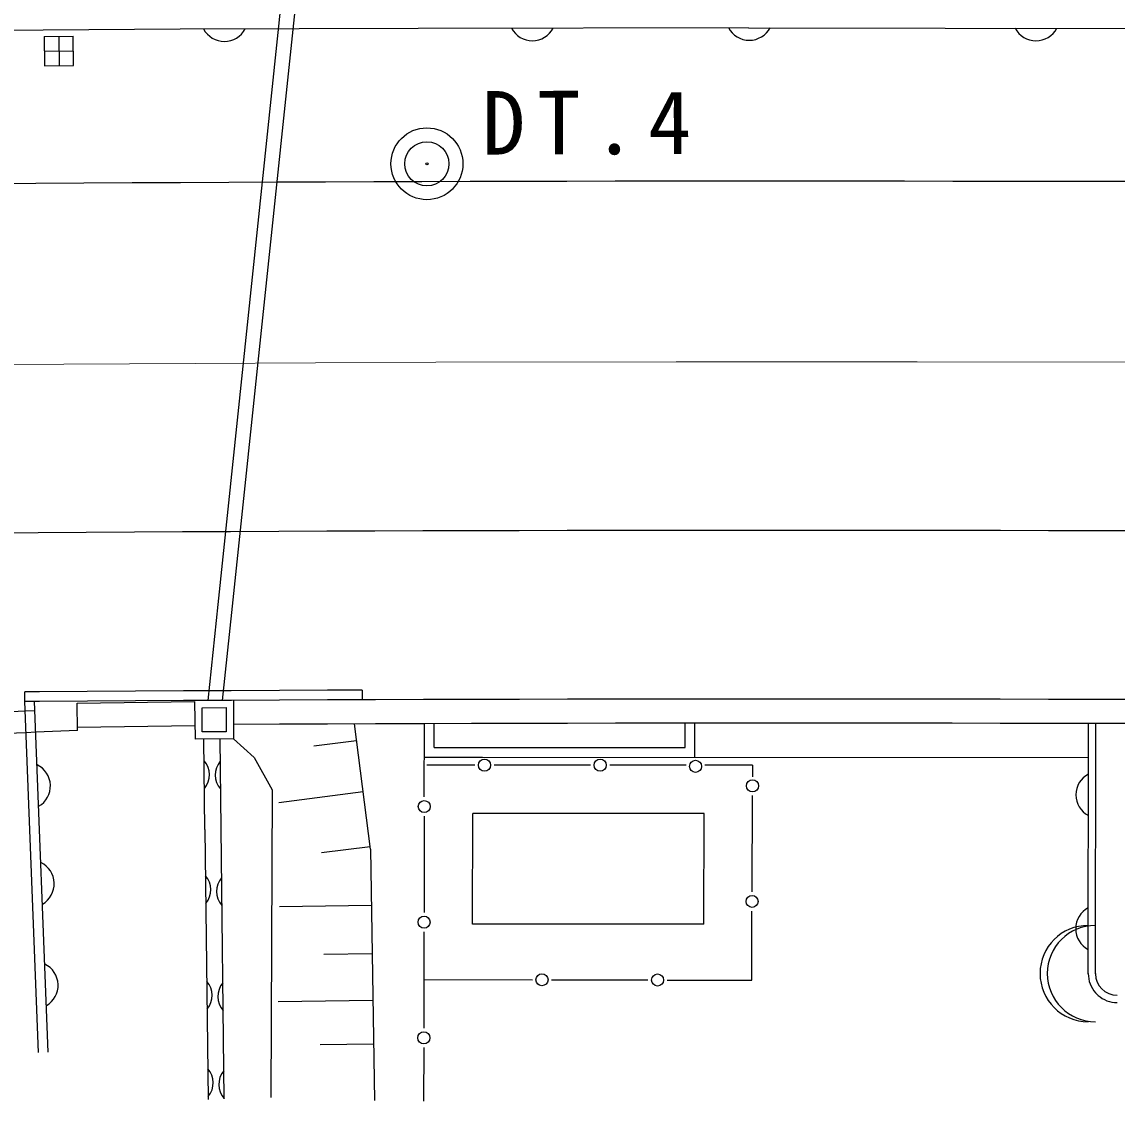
# Model space of a CAD drawing. Units: millimetres, scale not verified. Extents: x 40000 to 680000, y 20000 to 380000.
# Drawn here: x 272477 to 295209, y 271228 to 293633 of the extents above; entities that cross this region are included whole.
import ezdxf

# ---------------------------------------------------------------- set-up
doc = ezdxf.new("R2010")
doc.units = ezdxf.units.MM
doc.header["$LTSCALE"] = 1000
doc.linetypes.add('CHAIN', pattern=[18.5, 12, -1.5, 3.5, -1.5])
for name, color, linetype, lineweight in [('M-BGD', 7, 'Continuous', 25), ('M-BMK', 2, 'CHAIN', 13), ('M-BMK-SRVR', 3, 'Continuous', 25), ('M-STR-STRC', 7, 'Continuous', 25)]:
    doc.layers.add(name, color=color, linetype=linetype, lineweight=lineweight)
doc.styles.add('ＭＳ ゴシック', font='')
doc.styles.get('ＭＳ ゴシック').set_extended_font_data('MS Gothic')

msp = doc.modelspace()

# ---------------------------------------------------------------- linework, layer by layer
at = {"layer": 'M-BGD'}
for p, q in [((277869, 294170), (276544, 281535)), ((278167, 294139), (276842, 281504)), ((275764, 293485), (265609, 293409)), ((280700, 293494), (275764, 293485)), ((287559, 293509), (280700, 293494)), ((287559, 293509), (299389, 293495)), ((272940, 293332), (273543, 293335)), ((272940, 293332), (272943, 292723)), ((273244, 293334), (273247, 292725)), ((273550, 292730), (273543, 293338)), ((272942, 293028), (273545, 293031)), ((272943, 292723), (273550, 292730)), ((275770, 290295), (274768, 290289)), ((276772, 290300), (275770, 290295)), ((277775, 290305), (276772, 290300)), ((278777, 290309), (277775, 290305)), ((279779, 290313), (278777, 290309)), ((280781, 290316), (279779, 290313)), ((281783, 290319), (280781, 290316)), ((282785, 290321), (281783, 290319)), ((283786, 290323), (282785, 290321)), ((284788, 290324), (283786, 290323)), ((285790, 290325), (284788, 290324)), ((286791, 290325), (285790, 290325)), ((287793, 290326), (286791, 290325)), ((288794, 290326), (287793, 290326)), ((289796, 290325), (288794, 290326)), ((290797, 290324), (289796, 290325)), ((291799, 290323), (290797, 290324)), ((292800, 290322), (291799, 290323)), ((293801, 290320), (292800, 290322)), ((294802, 290319), (293801, 290320)), ((295803, 290317), (294802, 290319)), ((272763, 290276), (271761, 290268)), ((273765, 290283), (272763, 290276)), ((274768, 290289), (273765, 290283)), ((276544, 281535), (276335, 279545)), ((276842, 281504), (276637, 279547)), ((272839, 279724), (272539, 279722)), ((272540, 279522), (272539, 279722)), ((273835, 279731), (272839, 279724)), ((274832, 279737), (273835, 279731)), ((275828, 279743), (274832, 279737)), ((276824, 279748), (275828, 279743)), ((277821, 279753), (276824, 279748)), ((278818, 279757), (277821, 279753)), ((279540, 279760), (278818, 279757)), ((279540, 279760), (279541, 279559)), ((272841, 279524), (272540, 279522)), ((272823, 272239), (272540, 279522)), ((273022, 272247), (272740, 279523)), ((273837, 279531), (272841, 279524)), ((273625, 279492), (276062, 279523)), ((273633, 278921), (273625, 279492)), ((274833, 279537), (273837, 279531)), ((275829, 279543), (274833, 279537)), ((276825, 279548), (275829, 279543)), ((276062, 279523), (276070, 278744)), ((276217, 279395), (276717, 279397)), ((276219, 278895), (276217, 279395)), ((276717, 279397), (276719, 278897)), ((277822, 279553), (276825, 279548)), ((276866, 279548), (276870, 278748)), ((278819, 279557), (277822, 279553)), ((279815, 279561), (278819, 279557)), ((280812, 279564), (279815, 279561)), ((281809, 279566), (280812, 279564)), ((282806, 279569), (281809, 279566)), ((283804, 279570), (282806, 279569)), ((284801, 279572), (283804, 279570)), ((285798, 279573), (284801, 279572)), ((286796, 279573), (285798, 279573)), ((287794, 279573), (286796, 279573)), ((288792, 279573), (287794, 279573)), ((289790, 279573), (288792, 279573)), ((290788, 279572), (289790, 279573)), ((291786, 279571), (290788, 279572)), ((292784, 279570), (291786, 279571)), ((293783, 279568), (292784, 279570)), ((294781, 279566), (293783, 279568)), ((295780, 279564), (294781, 279566)), ((272548, 279323), (262581, 278900)), ((272748, 279332), (272548, 279323)), ((273632, 278991), (276068, 279023)), ((277824, 279053), (276868, 279048)), ((278820, 279057), (277824, 279053)), ((279817, 279060), (278820, 279057)), ((279715, 276459), (279380, 279059)), ((280814, 279063), (279817, 279060)), ((281810, 279066), (280814, 279063)), ((280829, 277543), (280832, 279064)), ((281031, 278569), (281032, 279064)), ((282807, 279068), (281810, 279066)), ((283804, 279070), (282807, 279068)), ((284801, 279071), (283804, 279070)), ((285799, 279072), (284801, 279071)), ((286796, 279073), (285799, 279072)), ((286247, 278567), (286247, 279073)), ((286447, 278367), (286447, 279073)), ((287794, 279073), (286796, 279073)), ((288791, 279073), (287794, 279073)), ((289789, 279073), (288791, 279073)), ((290787, 279072), (289789, 279073)), ((291785, 279071), (290787, 279072)), ((292783, 279070), (291785, 279071)), ((293782, 279068), (292783, 279070)), ((294780, 279066), (293782, 279068)), ((294610, 273874), (294616, 279067)), ((294760, 273874), (294766, 279066)), ((295779, 279064), (294780, 279066)), ((272565, 278877), (262599, 278462)), ((272765, 278885), (272565, 278877)), ((273633, 278921), (272765, 278885)), ((276870, 278748), (276070, 278744)), ((276719, 278897), (276219, 278895)), ((276276, 276865), (276253, 278745)), ((276610, 276892), (276589, 278747)), ((276870, 278748), (277301, 278365)), ((279425, 278708), (278538, 278594)), ((281031, 278569), (286247, 278567)), ((277301, 278365), (277675, 277688)), ((280835, 278368), (282037, 278369)), ((282037, 278368), (294615, 278365)), ((281879, 278202), (280882, 278202)), ((284280, 278202), (282280, 278202)), ((286262, 278203), (284680, 278202)), ((287640, 278203), (286650, 278203)), ((287640, 278203), (287641, 277962)), ((277675, 277688), (277643, 271302)), ((279562, 277649), (277812, 277423)), ((287633, 275574), (287641, 277574)), ((280828, 277143), (280824, 275142)), ((281829, 274901), (281838, 277202)), ((286639, 277202), (281838, 277202)), ((286630, 274902), (286639, 277202)), ((276674, 271274), (276610, 276892)), ((276276, 276865), (276345, 271264)), ((279709, 276509), (278699, 276379)), ((279715, 276459), (279793, 271243)), ((279733, 275291), (277826, 275263)), ((287626, 273738), (287631, 275174)), ((286630, 274902), (281829, 274901)), ((280823, 274742), (280819, 272742)), ((279748, 274284), (278741, 274269)), ((280821, 273752), (283072, 273747)), ((283472, 273747), (285472, 273743)), ((285872, 273742), (287626, 273738)), ((279762, 273320), (277796, 273291)), ((279776, 272409), (278667, 272393)), ((280819, 272342), (280816, 271228))]:
    msp.add_line(p, q, dxfattribs=at)
for centre, radius in [((282079, 278202), 125), ((284480, 278202), 125), ((286460, 278178), 125), ((287641, 277774), 125), ((280829, 277343), 125), ((287632, 275374), 125), ((280824, 274942), 125), ((283272, 273747), 125), ((285672, 273742), 125), ((294610, 273874), 0.6), ((294760, 273874), 0.5), ((295210, 273274), 0.6), ((280819, 272542), 125)]:
    msp.add_circle(centre, radius, dxfattribs=at)
for centre, radius, start, end in [((276679, 293715), 487, 207.8204, 332.4566), ((283072, 293730), 487, 207.8204, 332.4566), ((287576, 293740), 487, 207.6624, 332.2985), ((293526, 293728), 487, 207.5569, 332.193), ((275930, 278001), 439, 319.8292, 41.5903), ((276929, 277999), 439, 139.77, 221.5311), ((272582, 277771), 487, 299.9027, 64.5389), ((294841, 277587), 487, 117.6156, 242.2517), ((272661, 275739), 487, 299.9027, 64.5389), ((275959, 275614), 439, 319.8292, 41.5903), ((276957, 275582), 439, 139.77, 221.5311), ((294837, 274807), 487, 117.6156, 242.2517), ((294610, 273875), 1000, 89.9337, 269.9336), ((294760, 273875), 1000, 89.9337, 269.9336), ((272742, 273633), 487, 299.9027, 64.5389), ((275986, 273422), 439, 319.8292, 41.5903), ((295210, 273874), 600, 180.0521, 221.3432), ((295210, 273874), 450, 180.0521, 269.9336), ((276982, 273400), 439, 139.77, 221.5311), ((295210, 273874), 600, 221.3432, 228.6425), ((295210, 273874), 600, 228.6425, 269.9336), ((276009, 271608), 439, 319.8292, 41.5903), ((277002, 271573), 439, 139.77, 221.5311)]:
    msp.add_arc(centre, radius, start, end, dxfattribs=at)
at = {"layer": 'M-BMK'}
for p, q in [((271085, 286512), (276071, 286543)), ((276071, 286543), (281068, 286566)), ((281068, 286566), (286057, 286576)), ((286057, 286576), (291057, 286575)), ((291057, 286575), (296046, 286566))]:
    msp.add_line(p, q, dxfattribs=at)
at = {"layer": 'M-BMK-SRVR'}
for radius in [746, 458, 22.5]:
    msp.add_circle((280884, 290688), radius, dxfattribs=at)
at = {"layer": 'M-STR-STRC'}
for p, q in [((272815, 283025), (271817, 283017)), ((273814, 283032), (272815, 283025)), ((274812, 283038), (273814, 283032)), ((275810, 283044), (274812, 283038)), ((276808, 283049), (275810, 283044)), ((277807, 283053), (276808, 283049)), ((278805, 283058), (277807, 283053)), ((279803, 283061), (278805, 283058)), ((280802, 283064), (279803, 283061)), ((281801, 283067), (280802, 283064)), ((282799, 283069), (281801, 283067)), ((283798, 283071), (282799, 283069)), ((284797, 283072), (283798, 283071)), ((285796, 283073), (284797, 283072)), ((286794, 283074), (285796, 283073)), ((287793, 283074), (286794, 283074)), ((288792, 283074), (287793, 283074)), ((289792, 283074), (288792, 283074)), ((290791, 283073), (289792, 283074)), ((291790, 283072), (290791, 283073)), ((292789, 283071), (291790, 283072)), ((293788, 283069), (292789, 283071)), ((294788, 283067), (293788, 283069)), ((295787, 283065), (294788, 283067))]:
    msp.add_line(p, q, dxfattribs=at)

# ---------------------------------------------------------------- texts
at = {"layer": 'M-BMK-SRVR', "insert": (282028, 290856), "char_height": 1320, "attachment_point": 7, "rotation": 0.184, "style": 'ＭＳ ゴシック'}
msp.add_mtext('\\T1.28;DT.4', dxfattribs=at)

doc.saveas('drawing.dxf')
